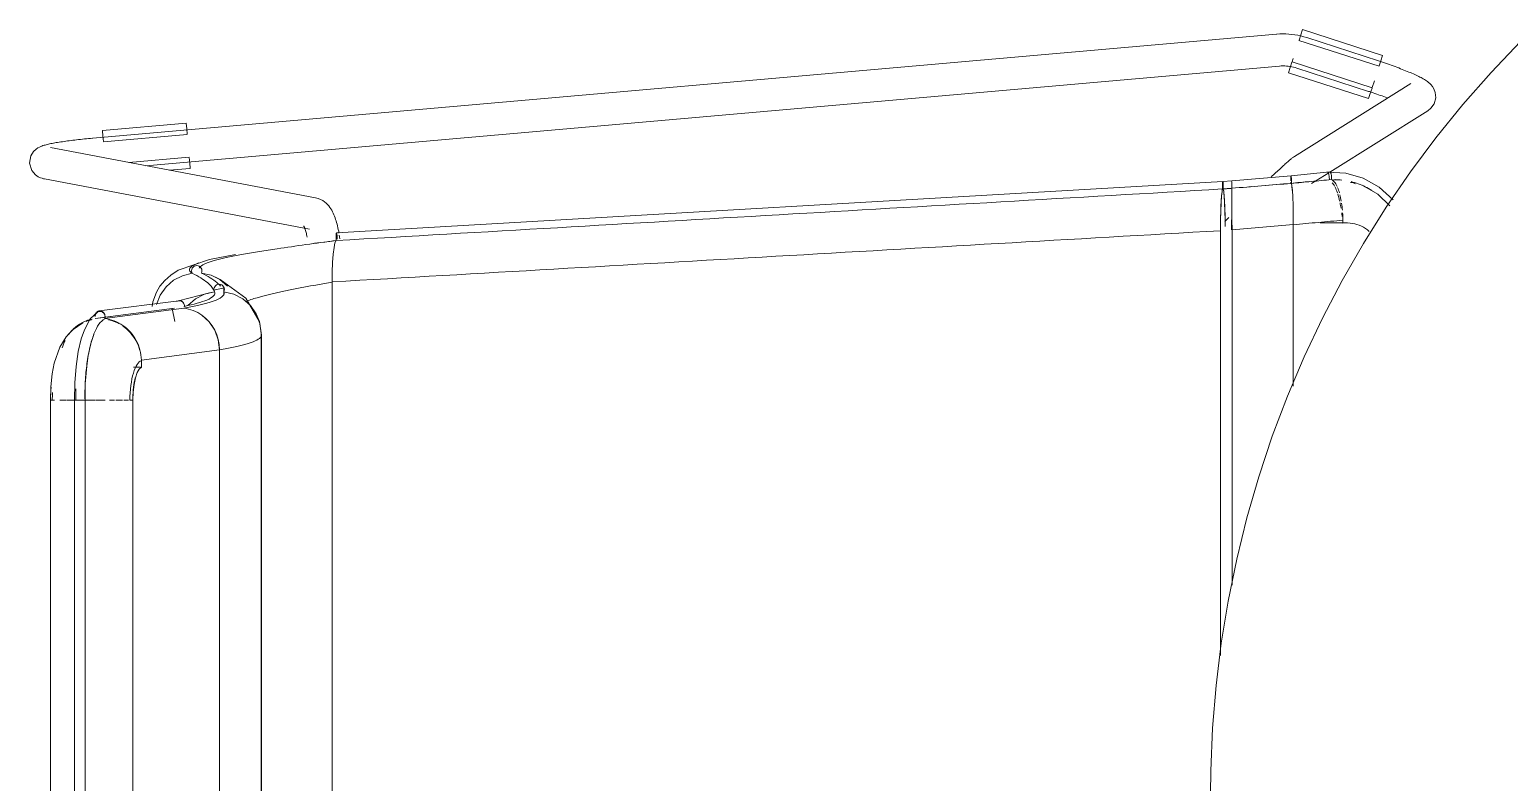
# Model space of a CAD drawing. Header units: millimetres. Extents: x 155927 to 326028, y -36033 to 97293.
# Drawn here: x 166234 to 166788, y 31874 to 32156 of the extents above; entities that cross this region are included whole.
import ezdxf

# ---------------------------------------------------------------- set-up
doc = ezdxf.new("R2010")
doc.units = ezdxf.units.MM
doc.header["$MEASUREMENT"] = 0
doc.layers.add('I-FURN', color=8, linetype='CONTINUOUS', lineweight=9)

msp = doc.modelspace()

# ---------------------------------------------------------------- linework, layer by layer
at = {"layer": 'I-FURN'}
for p, q in [((166701.08, 32154.52), (166257.75, 32115.57)), ((166701.13, 32154.53), (166701.08, 32154.52)), ((166702.27, 32154.6), (166701.13, 32154.53)), ((166703.41, 32154.63), (166702.27, 32154.6)), ((166704.55, 32154.61), (166703.41, 32154.63)), ((166705.69, 32154.55), (166704.55, 32154.61)), ((166706.83, 32154.45), (166705.69, 32154.55)), ((166707.96, 32154.29), (166706.83, 32154.45)), ((166709.08, 32154.1), (166707.96, 32154.29)), ((166710.2, 32153.85), (166709.08, 32154.1)), ((166709.49, 32152.31), (166710.13, 32154.28)), ((166710.13, 32154.28), (166710.76, 32156.23)), ((166711.31, 32153.57), (166710.2, 32153.85)), ((166710.76, 32156.23), (166740.77, 32146.55)), ((166709.45, 32152.19), (166739.46, 32142.5)), ((166712.4, 32153.23), (166711.31, 32153.57)), ((166739.21, 32144.52), (166712.4, 32153.23)), ((166792.45, 32151.73), (166781.41, 32140.16)), ((166706.17, 32142.03), (166706.81, 32144)), ((166736.86, 32134.43), (166706.85, 32144.12)), ((166706.88, 32144.22), (166707.26, 32145.38)), ((166739.67, 32144.37), (166739.21, 32144.52)), ((166740.14, 32144.59), (166739.5, 32142.62)), ((166740.41, 32144.13), (166739.67, 32144.37)), ((166740.77, 32146.55), (166740.14, 32144.59)), ((166741.14, 32143.88), (166740.41, 32144.13)), ((166741.88, 32143.63), (166741.14, 32143.88)), ((166742.6, 32143.38), (166741.88, 32143.63)), ((166743.33, 32143.13), (166742.6, 32143.38)), ((166744.04, 32142.88), (166743.33, 32143.13)), ((166744.75, 32142.62), (166744.04, 32142.88)), ((166277.63, 32105.27), (166702.13, 32142.57)), ((166702.13, 32142.57), (166702.79, 32142.61)), ((166702.79, 32142.61), (166703.45, 32142.63)), ((166703.45, 32142.63), (166704.11, 32142.62)), ((166704.11, 32142.62), (166704.77, 32142.59)), ((166704.77, 32142.59), (166705.43, 32142.53)), ((166705.43, 32142.53), (166706.09, 32142.44)), ((166705.54, 32140.08), (166706.17, 32142.03)), ((166705.54, 32140.08), (166735.55, 32130.39)), ((166706.09, 32142.44), (166706.74, 32142.33)), ((166706.74, 32142.33), (166707.39, 32142.19)), ((166707.39, 32142.19), (166708.03, 32142.02)), ((166708.03, 32142.02), (166708.66, 32141.83)), ((166708.66, 32141.83), (166708.69, 32141.82)), ((166708.69, 32141.82), (166735.5, 32133.11)), ((166745.45, 32142.37), (166744.75, 32142.62)), ((166746.14, 32142.11), (166745.45, 32142.37)), ((166746.81, 32141.86), (166746.14, 32142.11)), ((166747.48, 32141.6), (166746.81, 32141.86)), ((166748.13, 32141.35), (166747.48, 32141.6)), ((166748.77, 32141.1), (166748.13, 32141.35)), ((166749.4, 32140.85), (166748.77, 32141.1)), ((166750.01, 32140.6), (166749.4, 32140.85)), ((166750.6, 32140.35), (166750.01, 32140.6)), ((166751.18, 32140.11), (166750.6, 32140.35)), ((166751.75, 32139.87), (166751.18, 32140.11)), ((166752.29, 32139.62), (166751.75, 32139.87)), ((166752.82, 32139.39), (166752.29, 32139.62)), ((166753.33, 32139.15), (166752.82, 32139.39)), ((166753.82, 32138.92), (166753.33, 32139.15)), ((166754.29, 32138.69), (166753.82, 32138.92)), ((166754.75, 32138.46), (166754.29, 32138.69)), ((166755.19, 32138.23), (166754.75, 32138.46)), ((166755.61, 32138), (166755.19, 32138.23)), ((166756.02, 32137.77), (166755.61, 32138)), ((166756.42, 32137.53), (166756.02, 32137.77)), ((166756.82, 32137.29), (166756.42, 32137.53)), ((166757.2, 32137.04), (166756.82, 32137.29)), ((166781.41, 32140.16), (166770.84, 32128.14)), ((166751.36, 32136.03), (166707.78, 32108.73)), ((166735.83, 32133), (166735.5, 32133.11)), ((166736.18, 32132.34), (166735.55, 32130.39)), ((166736.52, 32132.77), (166735.83, 32133)), ((166736.82, 32134.32), (166736.18, 32132.34)), ((166737.21, 32132.54), (166736.52, 32132.77)), ((166736.89, 32134.53), (166737.69, 32137.01)), ((166737.9, 32132.31), (166737.21, 32132.54)), ((166738.58, 32132.08), (166737.9, 32132.31)), ((166739.25, 32131.84), (166738.58, 32132.08)), ((166739.92, 32131.61), (166739.25, 32131.84)), ((166740.57, 32131.37), (166739.92, 32131.61)), ((166757.59, 32136.76), (166757.2, 32137.04)), ((166758, 32136.45), (166757.59, 32136.76)), ((166758.42, 32136.08), (166758, 32136.45)), ((166758.89, 32135.61), (166758.42, 32136.08)), ((166759.41, 32134.98), (166758.89, 32135.61)), ((166759.97, 32134.07), (166759.41, 32134.98)), ((166760.49, 32132.69), (166759.97, 32134.07)), ((166760.67, 32130.72), (166760.49, 32132.69)), ((166741.22, 32131.14), (166740.57, 32131.37)), ((166741.86, 32130.9), (166741.22, 32131.14)), ((166742.48, 32130.67), (166741.86, 32130.9)), ((166758.86, 32126.76), (166757.73, 32125.86)), ((166758.86, 32126.76), (166760.08, 32128.49)), ((166760.08, 32128.49), (166760.67, 32130.72)), ((166770.84, 32128.14), (166760.76, 32115.72)), ((166261.36, 32118.39), (166292.77, 32121.15)), ((166292.77, 32121.15), (166292.95, 32119.1)), ((166720.97, 32102.83), (166757.73, 32125.86)), ((166251.69, 32114.96), (166252.4, 32115.04)), ((166252.4, 32115.04), (166253.13, 32115.12)), ((166253.13, 32115.12), (166253.86, 32115.2)), ((166253.86, 32115.2), (166254.6, 32115.27)), ((166254.6, 32115.27), (166255.35, 32115.35)), ((166255.35, 32115.35), (166256.09, 32115.42)), ((166256.09, 32115.42), (166256.84, 32115.49)), ((166256.84, 32115.49), (166257.6, 32115.56)), ((166257.6, 32115.56), (166257.75, 32115.57)), ((166261.54, 32116.34), (166261.36, 32118.39)), ((166261.72, 32114.28), (166261.54, 32116.34)), ((166261.73, 32114.16), (166293.14, 32116.91)), ((166292.95, 32119.1), (166293.13, 32117.04)), ((166760.76, 32115.72), (166751.18, 32102.9)), ((166234.56, 32108.95), (166235.6, 32110.6)), ((166235.6, 32110.6), (166236.51, 32111.46)), ((166236.51, 32111.46), (166237.21, 32111.94)), ((166237.21, 32111.94), (166237.77, 32112.24)), ((166237.77, 32112.24), (166238.25, 32112.46)), ((166238.25, 32112.46), (166238.68, 32112.63)), ((166238.68, 32112.63), (166239.08, 32112.77)), ((166239.08, 32112.77), (166239.48, 32112.89)), ((166239.48, 32112.89), (166239.87, 32113.01)), ((166239.87, 32113.01), (166240.28, 32113.12)), ((166240.28, 32113.12), (166240.69, 32113.22)), ((166240.69, 32113.22), (166241.12, 32113.32)), ((166241.12, 32113.32), (166241.56, 32113.42)), ((166241.56, 32113.42), (166242.02, 32113.52)), ((166341.2, 32093.28), (166241.91, 32112.09)), ((166242.02, 32113.52), (166242.5, 32113.61)), ((166242.5, 32113.61), (166242.99, 32113.71)), ((166242.99, 32113.71), (166243.51, 32113.8)), ((166243.51, 32113.8), (166244.04, 32113.89)), ((166244.04, 32113.89), (166244.59, 32113.99)), ((166244.59, 32113.99), (166245.16, 32114.08)), ((166245.16, 32114.08), (166245.75, 32114.17)), ((166245.75, 32114.17), (166246.35, 32114.26)), ((166246.35, 32114.26), (166246.97, 32114.35)), ((166246.97, 32114.35), (166247.6, 32114.44)), ((166247.6, 32114.44), (166248.25, 32114.53)), ((166248.25, 32114.53), (166248.91, 32114.62)), ((166248.91, 32114.62), (166249.59, 32114.71)), ((166249.59, 32114.71), (166250.28, 32114.79)), ((166250.28, 32114.79), (166250.98, 32114.88)), ((166250.98, 32114.88), (166251.69, 32114.96)), ((166234.08, 32106.19), (166234.56, 32108.95)), ((166234.91, 32103.44), (166234.08, 32106.19)), ((166293.89, 32108.47), (166271.28, 32106.48)), ((166286.36, 32103.54), (166294.26, 32104.24)), ((166293.9, 32108.34), (166294.08, 32106.28)), ((166294.08, 32106.28), (166294.26, 32104.24)), ((166702.51, 32104.26), (166702.11, 32103.89)), ((166702.9, 32104.62), (166702.51, 32104.26)), ((166703.28, 32104.96), (166702.9, 32104.62)), ((166703.64, 32105.29), (166703.28, 32104.96)), ((166703.99, 32105.6), (166703.64, 32105.29)), ((166704.33, 32105.91), (166703.99, 32105.6)), ((166704.65, 32106.19), (166704.33, 32105.91)), ((166704.96, 32106.47), (166704.65, 32106.19)), ((166705.25, 32106.72), (166704.96, 32106.47)), ((166705.53, 32106.97), (166705.25, 32106.72)), ((166705.8, 32107.2), (166705.53, 32106.97)), ((166706.05, 32107.41), (166705.8, 32107.2)), ((166706.29, 32107.61), (166706.05, 32107.41)), ((166706.52, 32107.8), (166706.29, 32107.61)), ((166706.75, 32107.98), (166706.52, 32107.8)), ((166706.97, 32108.16), (166706.75, 32107.98)), ((166707.2, 32108.33), (166706.97, 32108.16)), ((166707.45, 32108.51), (166707.2, 32108.33)), ((166707.78, 32108.73), (166707.45, 32108.51)), ((166234.91, 32103.44), (166236.24, 32101.86)), ((166236.24, 32101.86), (166237.32, 32101.12)), ((166237.32, 32101.12), (166238.12, 32100.74)), ((166238.12, 32100.74), (166238.74, 32100.53)), ((166238.74, 32100.53), (166239.25, 32100.39)), ((166239.25, 32100.39), (166239.67, 32100.3)), ((166239.67, 32100.3), (166338.96, 32081.49)), ((166680.95, 32099.38), (166349.04, 32080.09)), ((166680.86, 32098.45), (166680.85, 32098)), ((166680.88, 32098.83), (166680.86, 32098.45)), ((166680.9, 32099.12), (166680.88, 32098.83)), ((166680.92, 32099.31), (166680.9, 32099.12)), ((166680.95, 32099.38), (166680.92, 32099.31)), ((166680.95, 32099.38), (166684.31, 32099.65)), ((166680.98, 32099.31), (166680.95, 32099.38)), ((166681.01, 32099.12), (166680.98, 32099.31)), ((166681.03, 32098.82), (166681.01, 32099.12)), ((166681.05, 32098.44), (166681.03, 32098.82)), ((166681.06, 32097.99), (166681.05, 32098.44)), ((166684.3, 32098.71), (166684.31, 32099.1)), ((166684.31, 32099.1), (166684.3, 32098.72)), ((166684.3, 32098.72), (166684.3, 32098.26)), ((166684.3, 32098.26), (166684.3, 32098.71)), ((166706.51, 32101.47), (166684.31, 32099.65)), ((166684.31, 32099.58), (166684.31, 32099.65)), ((166684.31, 32099.65), (166684.31, 32099.58)), ((166684.31, 32099.59), (166684.31, 32099.65)), ((166684.31, 32099.65), (166684.31, 32099.58)), ((166684.32, 32099.1), (166684.32, 32099.4)), ((166684.32, 32099.39), (166684.32, 32099.1)), ((166684.32, 32099.1), (166684.32, 32098.72)), ((166684.32, 32098.72), (166684.32, 32099.1)), ((166684.32, 32098.72), (166684.32, 32098.27)), ((166684.32, 32098.27), (166684.32, 32098.72)), ((166699.47, 32101.45), (166699, 32101.01)), ((166699.93, 32101.88), (166699.47, 32101.45)), ((166700.39, 32102.3), (166699.93, 32101.88)), ((166700.83, 32102.72), (166700.39, 32102.3)), ((166701.27, 32103.12), (166700.83, 32102.72)), ((166701.69, 32103.51), (166701.27, 32103.12)), ((166702.11, 32103.89), (166701.69, 32103.51)), ((166706.42, 32100.55), (166706.41, 32100.1)), ((166706.41, 32100.1), (166706.42, 32100.55)), ((166706.41, 32100.1), (166706.41, 32099.61)), ((166706.41, 32099.61), (166706.41, 32100.1)), ((166706.41, 32099.11), (166706.42, 32098.64)), ((166706.42, 32098.64), (166706.41, 32099.11)), ((166706.44, 32100.93), (166706.42, 32100.55)), ((166706.42, 32100.55), (166706.44, 32100.93)), ((166706.46, 32101.23), (166706.44, 32100.93)), ((166706.44, 32100.93), (166706.46, 32101.22)), ((166706.49, 32101.41), (166706.46, 32101.23)), ((166706.46, 32101.22), (166706.49, 32101.41)), ((166706.51, 32101.48), (166706.49, 32101.41)), ((166706.49, 32101.41), (166706.51, 32101.47)), ((166721, 32102.9), (166706.51, 32101.48)), ((166706.54, 32101.41), (166706.51, 32101.48)), ((166706.51, 32101.47), (166706.54, 32101.41)), ((166706.56, 32101.22), (166706.54, 32101.41)), ((166706.58, 32100.93), (166706.56, 32101.22)), ((166706.56, 32101.22), (166706.58, 32100.92)), ((166706.6, 32100.54), (166706.58, 32100.93)), ((166706.58, 32100.92), (166706.6, 32100.54)), ((166706.61, 32100.09), (166706.6, 32100.54)), ((166706.6, 32100.54), (166706.61, 32100.08)), ((166706.6, 32098.63), (166706.61, 32099.1)), ((166706.61, 32099.09), (166706.6, 32098.62)), ((166706.8, 32097.74), (166706.6, 32098.63)), ((166706.6, 32098.62), (166706.8, 32097.74)), ((166706.62, 32099.6), (166706.61, 32100.09)), ((166706.61, 32100.08), (166706.62, 32099.59)), ((166706.61, 32099.1), (166706.62, 32099.6)), ((166706.62, 32099.59), (166706.61, 32099.09)), ((166714.15, 32098.56), (166720.6, 32102.6)), ((166720.11, 32102.78), (166727.02, 32102.49)), ((166727.02, 32102.49), (166733.54, 32100.62)), ((166733.54, 32100.62), (166739.55, 32097.23)), ((166751.18, 32102.9), (166742.13, 32089.71)), ((166341.2, 32093.28), (166342.18, 32093.02)), ((166342.18, 32093.02), (166343.08, 32092.66)), ((166680.45, 32093.9), (166680.29, 32091.4)), ((166680.64, 32095.65), (166680.45, 32093.9)), ((166680.85, 32096.54), (166680.64, 32095.65)), ((166680.85, 32098), (166680.84, 32097.51)), ((166680.84, 32097.51), (166680.84, 32097.01)), ((166680.84, 32097.01), (166680.85, 32096.54)), ((166681.05, 32096.53), (166681.06, 32097)), ((166681.26, 32095.63), (166681.05, 32096.53)), ((166681.06, 32097.5), (166681.06, 32097.99)), ((166681.06, 32097), (166681.06, 32097.5)), ((166681.45, 32093.88), (166681.26, 32095.63)), ((166681.62, 32091.38), (166681.45, 32093.88)), ((166684.28, 32094.16), (166684.26, 32091.66)), ((166684.26, 32091.66), (166684.28, 32094.15)), ((166684.28, 32094.15), (166684.29, 32095.91)), ((166684.29, 32095.91), (166684.28, 32094.16)), ((166684.3, 32097.77), (166684.3, 32098.26)), ((166684.3, 32098.26), (166684.3, 32097.77)), ((166684.3, 32097.27), (166684.3, 32097.77)), ((166684.3, 32097.77), (166684.3, 32097.28)), ((166684.3, 32097.28), (166684.3, 32096.81)), ((166684.3, 32096.8), (166684.3, 32097.27)), ((166684.32, 32098.27), (166684.32, 32097.78)), ((166684.32, 32097.78), (166684.32, 32098.27)), ((166684.32, 32097.78), (166684.32, 32097.28)), ((166684.32, 32097.28), (166684.32, 32097.78)), ((166684.32, 32097.28), (166684.32, 32096.81)), ((166684.32, 32096.81), (166684.32, 32097.28)), ((166684.32, 32096.81), (166684.33, 32095.92)), ((166684.33, 32095.93), (166684.32, 32096.81)), ((166684.35, 32094.18), (166684.33, 32095.93)), ((166684.33, 32095.92), (166684.35, 32094.18)), ((166684.36, 32091.68), (166684.35, 32094.18)), ((166684.35, 32094.17), (166684.36, 32091.68)), ((166706.8, 32097.74), (166706.97, 32096.02)), ((166706.98, 32096), (166706.8, 32097.74)), ((166706.98, 32096), (166707.13, 32093.56)), ((166707.13, 32093.52), (166706.98, 32096)), ((166707.13, 32093.53), (166707.24, 32090.49)), ((166707.24, 32090.42), (166707.13, 32093.52)), ((166733.14, 32097.91), (166738.97, 32094.54)), ((166738.97, 32094.54), (166743.48, 32090.24)), ((166739.55, 32097.23), (166744.7, 32092.48)), ((166343.08, 32092.66), (166343.87, 32092.22)), ((166343.87, 32092.22), (166344.56, 32091.74)), ((166344.56, 32091.74), (166345.15, 32091.23)), ((166345.15, 32091.23), (166345.67, 32090.7)), ((166345.67, 32090.7), (166346.13, 32090.18)), ((166346.13, 32090.18), (166346.53, 32089.64)), ((166346.53, 32089.64), (166346.89, 32089.11)), ((166346.89, 32089.11), (166347.21, 32088.57)), ((166347.21, 32088.57), (166347.5, 32088.03)), ((166347.5, 32088.03), (166347.77, 32087.48)), ((166347.77, 32087.48), (166348.02, 32086.92)), ((166680.16, 32088.27), (166680.09, 32084.71)), ((166680.29, 32091.4), (166680.16, 32088.27)), ((166681.74, 32088.26), (166681.62, 32091.38)), ((166681.82, 32084.71), (166681.74, 32088.26)), ((166684.26, 32088.53), (166684.26, 32091.66)), ((166684.26, 32091.66), (166684.26, 32088.54)), ((166684.37, 32088.54), (166684.36, 32091.68)), ((166684.36, 32091.67), (166684.37, 32088.54)), ((166684.37, 32088.54), (166684.37, 32084.97)), ((166684.37, 32084.97), (166684.37, 32088.54)), ((166707.24, 32090.43), (166707.31, 32086.98)), ((166707.31, 32086.99), (166707.24, 32090.42)), ((166742.13, 32089.71), (166733.61, 32076.17)), ((166336.73, 32082.71), (166336.75, 32082.68)), ((166336.75, 32082.68), (166336.79, 32082.61)), ((166336.79, 32082.61), (166336.84, 32082.52)), ((166336.84, 32082.52), (166336.91, 32082.37)), ((166336.91, 32082.37), (166337, 32082.18)), ((166337, 32082.18), (166337.1, 32081.94)), ((166337.1, 32081.94), (166337.2, 32081.68)), ((166348.02, 32086.92), (166348.26, 32086.35)), ((166348.26, 32086.35), (166348.48, 32085.77)), ((166348.48, 32085.77), (166348.68, 32085.17)), ((166348.68, 32085.17), (166348.88, 32084.57)), ((166348.88, 32084.57), (166349.06, 32083.95)), ((166349.06, 32083.95), (166349.23, 32083.32)), ((166349.23, 32083.32), (166349.4, 32082.68)), ((166349.4, 32082.68), (166349.55, 32082.02)), ((166349.55, 32082.02), (166349.69, 32081.36)), ((166680.09, 32084.71), (166680.06, 32080.92)), ((166683.23, 32085.88), (166681.7, 32084.41)), ((166681.84, 32082.46), (166681.82, 32084.71)), ((166684.25, 32081.2), (166684.25, 32084.98)), ((166684.25, 32084.98), (166684.25, 32081.2)), ((166684.37, 32084.97), (166684.38, 32081.19)), ((166684.38, 32081.19), (166684.37, 32084.97)), ((166707.34, 32083.13), (166707.32, 32086.89)), ((166707.32, 32086.89), (166707.34, 32083.25)), ((166707.34, 32022.64), (166707.34, 32083.13)), ((166707.34, 32083.13), (166707.34, 32022.64)), ((166727.14, 32083.84), (166717.38, 32083.84)), ((166725.89, 32084.83), (166725.89, 32083.78)), ((166337.2, 32081.68), (166337.3, 32081.37)), ((166337.3, 32081.37), (166337.41, 32081.04)), ((166337.41, 32081.04), (166337.52, 32080.67)), ((166337.52, 32080.67), (166337.63, 32080.28)), ((166337.63, 32080.28), (166337.73, 32079.86)), ((166337.73, 32079.86), (166337.84, 32079.41)), ((166337.84, 32079.41), (166337.94, 32078.94)), ((166337.94, 32078.94), (166338.03, 32078.45)), ((166348.09, 32074.58), (166348.45, 32076.32)), ((166348.45, 32076.32), (166348.09, 32074.57)), ((166348.45, 32076.32), (166348.85, 32077.22)), ((166348.85, 32077.22), (166348.45, 32076.32)), ((166348.84, 32078.68), (166348.83, 32078.19)), ((166348.83, 32078.19), (166348.84, 32078.68)), ((166348.83, 32078.19), (166348.84, 32077.69)), ((166348.84, 32077.69), (166348.83, 32078.19)), ((166348.86, 32079.14), (166348.84, 32078.68)), ((166348.84, 32078.68), (166348.86, 32079.14)), ((166348.84, 32077.69), (166348.85, 32077.22)), ((166348.85, 32077.22), (166348.84, 32077.69)), ((166348.86, 32079.14), (166348.9, 32079.53)), ((166348.9, 32079.52), (166348.86, 32079.14)), ((166348.94, 32079.82), (166348.9, 32079.52)), ((166348.9, 32079.53), (166348.94, 32079.82)), ((166348.94, 32079.82), (166348.99, 32080.02)), ((166348.99, 32080.01), (166348.94, 32079.82)), ((166348.99, 32080.02), (166349.04, 32080.09)), ((166349.04, 32080.08), (166348.99, 32080.01)), ((166349.04, 32080.09), (166349.1, 32080.03)), ((166349.1, 32080.02), (166349.04, 32080.08)), ((166349.1, 32080.03), (166349.15, 32079.84)), ((166349.15, 32079.84), (166349.1, 32080.02)), ((166349.19, 32079.55), (166349.15, 32079.84)), ((166349.15, 32079.84), (166349.19, 32079.55)), ((166349.23, 32079.17), (166349.19, 32079.55)), ((166349.19, 32079.55), (166349.23, 32079.17)), ((166349.25, 32078.72), (166349.23, 32079.17)), ((166349.23, 32079.17), (166349.25, 32078.72)), ((166349.26, 32078.23), (166349.25, 32078.72)), ((166349.25, 32078.72), (166349.26, 32078.23)), ((166349.25, 32077.73), (166349.26, 32078.23)), ((166349.26, 32078.23), (166349.25, 32077.73)), ((166349.69, 32081.36), (166349.83, 32080.68)), ((166349.83, 32080.68), (166349.95, 32079.98)), ((166350.07, 32079.28), (166350.18, 32078.56)), ((166350.18, 32078.56), (166350.27, 32077.84)), ((166680.06, 32080.92), (166680.06, 31921.82)), ((166680.06, 31921.82), (166680.06, 32080.92)), ((166684.38, 32081.19), (166684.38, 31948.19)), ((166684.38, 31948.19), (166684.38, 32081.19)), ((166311.13, 32071.98), (166301.47, 32070.08)), ((166347.54, 32069.02), (166347.78, 32072.08)), ((166347.78, 32072.08), (166347.54, 32068.97)), ((166347.78, 32072.11), (166348.09, 32074.57)), ((166348.09, 32074.57), (166347.78, 32072.08)), ((166733.61, 32076.17), (166725.64, 32062.3)), ((166289.75, 32066.09), (166286.93, 32064.27)), ((166301.47, 32070.08), (166289.75, 32066.09)), ((166294.82, 32066.44), (166294.75, 32065.94)), ((166294.75, 32065.94), (166294.83, 32066.43)), ((166294.79, 32065.44), (166294.75, 32065.94)), ((166294.75, 32065.94), (166294.79, 32065.44)), ((166294.96, 32064.97), (166294.79, 32065.44)), ((166294.79, 32065.44), (166294.96, 32064.97)), ((166295.02, 32066.89), (166294.82, 32066.44)), ((166294.83, 32066.43), (166295.02, 32066.89)), ((166295.02, 32066.89), (166295.33, 32067.28)), ((166295.33, 32067.28), (166295.02, 32066.89)), ((166295.33, 32067.28), (166295.72, 32067.58)), ((166295.72, 32067.58), (166295.33, 32067.28)), ((166296.17, 32067.78), (166295.72, 32067.58)), ((166295.72, 32067.58), (166296.18, 32067.77)), ((166296.66, 32067.85), (166296.17, 32067.78)), ((166296.18, 32067.77), (166296.66, 32067.85)), ((166296.66, 32067.85), (166297.15, 32067.79)), ((166297.15, 32067.79), (166296.66, 32067.85)), ((166297.15, 32067.79), (166297.6, 32067.6)), ((166297.61, 32067.61), (166297.15, 32067.79)), ((166297.6, 32067.6), (166298.01, 32067.32)), ((166298.01, 32067.32), (166297.61, 32067.61)), ((166298.01, 32067.32), (166298.32, 32066.94)), ((166298.33, 32066.94), (166298.01, 32067.32)), ((166298.32, 32066.94), (166298.53, 32066.49)), ((166298.53, 32066.49), (166298.33, 32066.94)), ((166298.59, 32065.5), (166298.44, 32065.02)), ((166298.44, 32065.02), (166298.6, 32065.5)), ((166298.53, 32066.49), (166298.62, 32066)), ((166298.62, 32066), (166298.53, 32066.49)), ((166298.62, 32066), (166298.59, 32065.5)), ((166298.6, 32065.5), (166298.62, 32066)), ((166347.33, 32061.75), (166347.38, 32065.44)), ((166347.38, 32065.44), (166347.33, 32061.67)), ((166347.54, 32068.97), (166347.38, 32065.44)), ((166347.39, 32065.5), (166347.54, 32068.98)), ((166282.9, 32060.11), (166281.56, 32057.84)), ((166284.68, 32062.28), (166282.9, 32060.11)), ((166285.18, 32059.85), (166283.01, 32056.76)), ((166286.93, 32064.27), (166284.68, 32062.28)), ((166288.01, 32062.33), (166285.18, 32059.85)), ((166291.33, 32064.07), (166288.01, 32062.33)), ((166294.96, 32064.97), (166291.33, 32064.07)), ((166298.44, 32065.02), (166302.05, 32064.23)), ((166302.06, 32064.24), (166298.44, 32065.02)), ((166302.05, 32064.23), (166305.38, 32062.59)), ((166305.38, 32062.6), (166302.06, 32064.24)), ((166303.21, 32059.47), (166303.41, 32059.92)), ((166303.41, 32059.92), (166303.21, 32059.47)), ((166303.72, 32060.31), (166303.41, 32059.92)), ((166303.41, 32059.92), (166303.73, 32060.3)), ((166305.46, 32062.65), (166303.71, 32063.54)), ((166304.13, 32060.6), (166303.72, 32060.31)), ((166303.73, 32060.3), (166304.13, 32060.6)), ((166304.13, 32060.6), (166304.59, 32060.79)), ((166304.59, 32060.79), (166304.13, 32060.6)), ((166305.08, 32060.86), (166304.59, 32060.79)), ((166304.59, 32060.79), (166305.08, 32060.85)), ((166305.57, 32060.79), (166305.08, 32060.86)), ((166305.08, 32060.85), (166305.57, 32060.79)), ((166308.22, 32060.2), (166305.38, 32062.6)), ((166305.38, 32062.59), (166308.22, 32060.2)), ((166315, 32055.67), (166305.46, 32062.65)), ((166305.57, 32060.79), (166306.03, 32060.6)), ((166306.03, 32060.6), (166305.57, 32060.79)), ((166306.03, 32060.6), (166306.43, 32060.3)), ((166306.43, 32060.31), (166306.03, 32060.6)), ((166306.75, 32059.92), (166306.43, 32060.31)), ((166306.43, 32060.3), (166306.75, 32059.92)), ((166306.75, 32059.92), (166306.95, 32059.47)), ((166306.95, 32059.47), (166306.75, 32059.92)), ((166306.85, 32056.95), (166306.8, 32059.83)), ((166347.33, 31678.27), (166347.33, 32061.75)), ((166347.33, 32061.67), (166347.33, 31678.27)), ((166725.64, 32062.3), (166718.22, 32048.12)), ((166289.94, 32054.7), (166260.17, 32050.85)), ((166280.27, 32054.24), (166280.04, 32052.47)), ((166281.56, 32057.84), (166280.27, 32054.24)), ((166283.01, 32056.76), (166281.6, 32053.25)), ((166289.71, 32054.65), (166289.27, 32054.46)), ((166290.18, 32054.72), (166289.71, 32054.65)), ((166289.86, 32054.69), (166301.48, 32057.66)), ((166290.64, 32054.65), (166290.18, 32054.72)), ((166291.09, 32054.46), (166290.64, 32054.65)), ((166291.47, 32054.17), (166291.09, 32054.46)), ((166291.77, 32053.78), (166291.47, 32054.17)), ((166296.22, 32055.37), (166293.34, 32052.86)), ((166299.61, 32057.12), (166296.22, 32055.37)), ((166303.33, 32058.01), (166299.61, 32057.12)), ((166301.48, 32057.66), (166303.34, 32057.98)), ((166306.93, 32059.53), (166303.04, 32058.69)), ((166303.13, 32058.98), (166303.21, 32059.47)), ((166303.21, 32059.47), (166303.13, 32058.98)), ((166303.17, 32058.48), (166303.13, 32058.98)), ((166303.13, 32058.98), (166303.16, 32058.49)), ((166303.16, 32058.49), (166303.33, 32058.01)), ((166303.33, 32058.01), (166303.17, 32058.48)), ((166306.83, 32058.01), (166307, 32058.49)), ((166306.99, 32058.48), (166306.83, 32058.01)), ((166310.55, 32057.12), (166306.83, 32058.01)), ((166306.95, 32059.47), (166307.03, 32058.98)), ((166307.03, 32058.98), (166306.95, 32059.47)), ((166307.03, 32058.98), (166306.99, 32058.48)), ((166307, 32058.49), (166307.03, 32058.98)), ((166310.55, 32057.12), (166313.94, 32055.36)), ((166313.94, 32055.37), (166310.55, 32057.12)), ((166316.82, 32052.86), (166313.94, 32055.37)), ((166313.94, 32055.36), (166316.81, 32052.86)), ((166320.11, 32047.01), (166315, 32055.67)), ((166256.77, 32047.94), (166259.67, 32050.49)), ((166288.3, 32051.85), (166258.61, 32048.01)), ((166259.8, 32048.16), (166264.57, 32048.78)), ((166262.15, 32048.03), (166291.85, 32051.87)), ((166287.52, 32051.73), (166288.47, 32046.91)), ((166291.96, 32053.33), (166291.77, 32053.78)), ((166292.04, 32052.84), (166291.96, 32053.33)), ((166292, 32052.34), (166292.04, 32052.84)), ((166301.35, 32046.76), (166298.61, 32049.24)), ((166316.81, 32052.86), (166318.98, 32049.72)), ((166318.99, 32049.72), (166316.82, 32052.86)), ((166320.18, 32046.86), (166318.81, 32050.04)), ((166318.98, 32049.72), (166320.35, 32046.15)), ((166320.35, 32046.15), (166318.99, 32049.72)), ((166247.78, 32041.21), (166250.08, 32043.69)), ((166250.08, 32043.69), (166253.98, 32046.37)), ((166253.42, 32040.37), (166254.58, 32043.83)), ((166253.98, 32046.37), (166254.17, 32046.47)), ((166254.58, 32043.83), (166256.77, 32047.94)), ((166303.43, 32043.64), (166301.35, 32046.76)), ((166304.75, 32040.1), (166303.43, 32043.64)), ((166320.98, 32041.82), (166320.18, 32046.86)), ((166320.35, 32046.15), (166320.82, 32042.36)), ((166320.82, 32042.36), (166320.35, 32046.15)), ((166718.22, 32048.12), (166711.39, 32033.66)), ((166245.39, 32037.33), (166247.78, 32041.21)), ((166252.32, 32035.68), (166253.42, 32040.37)), ((166257.03, 32038.63), (166256.06, 32034.2)), ((166258.12, 32042.07), (166257.03, 32038.63)), ((166305.23, 32036.33), (166304.75, 32040.1)), ((166320.82, 32042.36), (166320.82, 31697.58)), ((166320.82, 31697.58), (166320.82, 32042.36)), ((166320.98, 32002.92), (166320.98, 32041.83)), ((166243.27, 32031.28), (166245.39, 32037.33)), ((166251.48, 32030.06), (166252.32, 32035.68)), ((166256.06, 32034.2), (166255.47, 32030.18)), ((166275.95, 32032.47), (166305.23, 32036.33)), ((166276.02, 32029.75), (166275.95, 32032.47)), ((166305.23, 32036.33), (166305.23, 31703.61)), ((166305.23, 31703.61), (166305.23, 32036.33)), ((166711.39, 32033.66), (166705.13, 32018.93)), ((166241.97, 32022.43), (166242.48, 32027.25)), ((166242.48, 32027.25), (166243.27, 32031.28)), ((166250.99, 32023.94), (166251.48, 32030.06)), ((166255.47, 32030.18), (166254.94, 32023.62)), ((166275.55, 32029.75), (166273.01, 32029.75)), ((166273.7, 32025.78), (166274.37, 32027.76)), ((166274.37, 32027.76), (166275.16, 32029.11)), ((166275.16, 32029.11), (166276.02, 32029.75)), ((166241.86, 32017.4), (166241.97, 32022.43)), ((166250.9, 32017.4), (166250.99, 32023.94)), ((166254.94, 32023.62), (166254.86, 32017.4)), ((166272.87, 32020.43), (166273.19, 32023.28)), ((166273.19, 32023.28), (166273.7, 32025.78)), ((166242.03, 32017.4), (166241.86, 32017.4)), ((166241.86, 32017.4), (166241.86, 31722.54)), ((166241.88, 32017.4), (166243.35, 32017.4)), ((166245.38, 32017.4), (166247.96, 32017.4)), ((166251.14, 32017.4), (166248.11, 32017.4)), ((166248.13, 32017.4), (166251.14, 32017.4)), ((166250.9, 32017.4), (166250.9, 31722.54)), ((166250.9, 32017.4), (166254.85, 32017.4)), ((166250.96, 32017.4), (166250.9, 32017.4)), ((166251.16, 32017.4), (166250.96, 32017.4)), ((166251.47, 32017.4), (166251.16, 32017.4)), ((166251.86, 32017.4), (166251.47, 32017.4)), ((166252.31, 32017.4), (166251.86, 32017.4)), ((166252.8, 32017.4), (166252.31, 32017.4)), ((166253.3, 32017.4), (166252.8, 32017.4)), ((166253.77, 32017.4), (166253.3, 32017.4)), ((166254.19, 32017.4), (166253.77, 32017.4)), ((166254.52, 32017.4), (166254.19, 32017.4)), ((166254.75, 32017.4), (166254.52, 32017.4)), ((166254.85, 32017.4), (166254.75, 32017.4)), ((166258.64, 32017.4), (166254.83, 32017.4)), ((166254.83, 32017.4), (166258.64, 32017.4)), ((166254.86, 31722.54), (166254.86, 32017.4)), ((166258.83, 32017.4), (166262.39, 32017.4)), ((166264.02, 32017.4), (166265.86, 32017.4)), ((166266.38, 32017.4), (166268.85, 32017.4)), ((166269.43, 32017.4), (166271.17, 32017.4)), ((166272.7, 32017.4), (166272.7, 31722.54)), ((166272.76, 32017.4), (166272.87, 32020.43)), ((166272.76, 31722.54), (166272.76, 32017.4)), ((166705.13, 32018.93), (166699.47, 32003.97)), ((166320.98, 31698.12), (166320.98, 32002.92)), ((166699.47, 32003.97), (166694.42, 31988.79)), ((166694.42, 31988.79), (166689.97, 31973.42)), ((166689.97, 31973.42), (166686.14, 31957.88)), ((166686.14, 31957.88), (166682.94, 31942.21)), ((166682.94, 31942.21), (166680.37, 31926.42)), ((166680.37, 31926.42), (166678.42, 31910.54)), ((166678.42, 31910.54), (166677.12, 31894.59)), ((166677.12, 31894.59), (166676.46, 31878.61)), ((166676.46, 31878.61), (166676.36, 31869.97))]:
    msp.add_line(p, q, dxfattribs=at)
for centre, major_axis, ratio, start_param, end_param in [((166290.17, 32052.75), (0, 1.96), 0.955139, 4.501447, 6.790779), ((166290.16, 32036.2), (0, 15.78), 0.955139, 5.929149, 6.170649), ((166290.16, 32036.2), (0, 15.78), 0.955139, 5.687432, 5.928979), ((166290.16, 32036.2), (0, 15.78), 0.955139, 4.720632, 5.68731), ((166246.14, 32017.4), (0, 12.4), 0.287441, 1.332781, 1.570796), ((166257.61, 32017.4), (-15.75, 0), 0.000004, 3.431839, 3.614078)]:
    msp.add_ellipse(centre, major_axis=major_axis, ratio=ratio, start_param=start_param, end_param=end_param, dxfattribs=at)
for points, knots in [([(166680.85, 32096.54), (166680.85, 32096.77), (166680.84, 32097.26), (166680.84, 32097.89), (166680.85, 32098.35), (166680.87, 32098.76), (166680.9, 32099.22), (166680.93, 32099.38), (166680.95, 32099.38)], [-1, -1, -1, -1, -0.90625, -0.8125, -0.765625, -0.71875, -0.625, -0.501507, -0.501507, -0.501507, -0.501507]), ([(166680.95, 32099.38), (166680.97, 32099.38), (166681, 32099.24), (166681.03, 32098.84), (166681.05, 32098.46), (166681.06, 32098), (166681.06, 32097.5), (166681.06, 32097), (166681.06, 32096.68), (166681.05, 32096.53)], [-0.5, -0.5, -0.5, -0.5, -0.375, -0.3125, -0.25, -0.1875, -0.125, -0.0625, 0, 0, 0, 0]), ([(166720.83, 32099.96), (166720.84, 32100.18), (166720.83, 32100.67), (166720.74, 32101.42), (166720.59, 32102.09), (166720.42, 32102.52), (166720.3, 32102.68), (166720.26, 32102.72)], [-1, -1, -1, -1, -0.90625, -0.8125, -0.71875, -0.625, -0.5625, -0.5625, -0.5625, -0.5625]), ([(166721.15, 32102.85), (166721.17, 32102.83), (166721.22, 32102.79), (166721.3, 32102.68), (166721.4, 32102.49), (166721.5, 32102.17), (166721.57, 32101.77), (166721.61, 32101.42), (166721.63, 32101.04), (166721.62, 32100.6), (166721.59, 32100.24), (166721.56, 32100.06)], [0.5555556, 0.5555556, 0.5555556, 0.5555556, 0.5833333, 0.6180556, 0.6527778, 0.7222222, 0.7916667, 0.8263889, 0.8611111, 0.9305556, 1, 1, 1, 1]), ([(166728.98, 32099.29), (166730.8, 32098.85), (166733.5, 32097.92), (166735.95, 32096.49), (166736.75, 32095.96)], [-0.8027364, -0.8027364, -0.8027364, -0.8027364, -0.6666667, -0.5975811, -0.5975811, -0.5975811, -0.5975811]), ([(166680.06, 32080.92), (166680.06, 32082.2), (166680.08, 32084.75), (166680.15, 32088.35), (166680.28, 32091.52), (166680.5, 32094.88), (166680.71, 32096.26), (166680.85, 32096.54)], [-1, -1, -1, -1, -0.833333, -0.666667, -0.5, -0.333333, 0, 0, 0, 0]), ([(166681.05, 32096.53), (166681.2, 32096.24), (166681.4, 32094.85), (166681.62, 32091.5), (166681.75, 32088.34), (166681.82, 32085.23), (166681.84, 32083.22), (166681.84, 32082.46)], [-1, -1, -1, -1, -0.6666667, -0.5, -0.3333333, -0.1666667, -0.0664381, -0.0664381, -0.0664381, -0.0664381]), ([(166725.89, 32083.78), (166728.28, 32084), (166731.88, 32083.37), (166734.88, 32081.44), (166735.79, 32080.67)], [0, 0, 0, 0, 0.3333333, 0.5, 0.5, 0.5, 0.5]), ([(166348.85, 32077.22), (166341.3, 32076.2), (166326.09, 32074.17), (166307.65, 32071.12), (166299.35, 32068.68), (166297.76, 32067.26), (166297.56, 32066.85)], [0, 0, 0, 0, 0.25, 0.5, 0.75, 0.8499412, 0.8499412, 0.8499412, 0.8499412]), ([(166297.38, 32068.82), (166296.66, 32068.56), (166293.63, 32067.28), (166293.4, 32066), (166294.96, 32064.97)], [0.6866019, 0.6866019, 0.6866019, 0.6866019, 0.75, 1, 1, 1, 1]), ([(166294.96, 32064.97), (166297.36, 32063.81), (166300.79, 32061.72), (166302.57, 32059.63), (166303.04, 32058.69)], [0, 0, 0, 0, 0.5, 0.9025379, 0.9025379, 0.9025379, 0.9025379]), ([(166298.44, 32065.02), (166300.85, 32063.86), (166303.51, 32062.23), (166305.18, 32060.6), (166305.57, 32060.14)], [0, 0, 0, 0, 0.5, 0.696307, 0.696307, 0.696307, 0.696307]), ([(166315.05, 32054.37), (166316.2, 32054.86), (166320.44, 32056.32), (166331.16, 32058.75), (166341.94, 32060.7), (166347.33, 32061.67)], [0.375, 0.375, 0.375, 0.375, 0.5, 0.75, 1, 1, 1, 1]), ([(166303.33, 32058.01), (166303.87, 32056.99), (166302.14, 32055.17), (166295.66, 32053.36), (166291.94, 32052.57)], [0, 0, 0, 0, 0.5, 0.8877852, 0.8877852, 0.8877852, 0.8877852]), ([(166262.15, 32048.03), (166262.21, 32048.17), (166262.28, 32048.38), (166262.32, 32048.67), (166262.33, 32048.95), (166262.3, 32049.25), (166262.21, 32049.54), (166262.1, 32049.81), (166261.9, 32050.12), (166261.6, 32050.44), (166261.23, 32050.68), (166260.87, 32050.81), (166260.56, 32050.86), (166260.29, 32050.87), (166260.02, 32050.83), (166259.78, 32050.76), (166259.53, 32050.64), (166259.23, 32050.45), (166258.92, 32050.13), (166258.7, 32049.73), (166258.6, 32049.38), (166258.57, 32049.12), (166258.56, 32048.96), (166258.56, 32048.88)], [0, 0, 0, 0, 0.0555556, 0.0833333, 0.1111111, 0.1666667, 0.1944444, 0.2222222, 0.2777778, 0.3333333, 0.3888889, 0.4444444, 0.4791667, 0.5138889, 0.5486111, 0.5833333, 0.6180556, 0.6527778, 0.7222222, 0.7916667, 0.8263889, 0.8611111, 0.8888889, 0.8888889, 0.8888889, 0.8888889]), ([(166258.58, 32048.79), (166258.58, 32048.96), (166258.62, 32049.25), (166258.77, 32049.63), (166259.02, 32050.04), (166259.55, 32050.5), (166260.41, 32050.75), (166261.2, 32050.52), (166261.73, 32050.13), (166262.05, 32049.74), (166262.19, 32049.44), (166262.24, 32049.28)], [-0.875, -0.875, -0.875, -0.875, -0.8125, -0.765625, -0.71875, -0.625, -0.5, -0.375, -0.3125, -0.25, -0.1875, -0.1875, -0.1875, -0.1875]), ([(166257.49, 32047.82), (166256.72, 32047.66), (166254.82, 32047.09), (166251.96, 32045.53), (166249.77, 32043.53), (166248.77, 32042.14), (166248.5, 32041.74)], [0.0592823, 0.0592823, 0.0592823, 0.0592823, 0.1666667, 0.3333333, 0.5, 0.565028, 0.565028, 0.565028, 0.565028]), ([(166269.03, 32045.2), (166271.08, 32043.76), (166273.59, 32040.82), (166275.15, 32037.24), (166275.4, 32036)], [-0.6666667, -0.6666667, -0.6666667, -0.6666667, -0.3333333, -0.1666667, -0.1666667, -0.1666667, -0.1666667]), ([(166305.23, 32036.33), (166310.95, 32037.33), (166318.59, 32039.16), (166320.98, 32041), (166320.98, 32041.82)], [0, 0, 0, 0, 0.5, 0.9107154, 0.9107154, 0.9107154, 0.9107154])]:
    msp.add_open_spline(points, degree=3, knots=knots, dxfattribs=at)
for points in [[(166684.32, 32096.81), (166688.04, 32097.11), (166695.47, 32097.72), (166702.9, 32098.32), (166706.6, 32098.62)], [(166695.47, 32097.73), (166699.12, 32098.03), (166702.77, 32098.34), (166706.42, 32098.64)], [(166713.5, 32099.35), (166711.16, 32099.11), (166708.79, 32098.88), (166706.42, 32098.64)], [(166721.56, 32100.06), (166719.12, 32099.82), (166714.17, 32099.35), (166709.13, 32098.87), (166706.6, 32098.63)], [(166721.56, 32100.06), (166721.95, 32099.92), (166722.7, 32099.35), (166723.4, 32098.21), (166723.73, 32097.52)], [(166722.87, 32097.48), (166722.56, 32098.12), (166722.24, 32098.51), (166721.92, 32098.84)], [(166724.34, 32099.92), (166723.69, 32099.98), (166723.04, 32099.99), (166722.39, 32099.98)], [(166723.09, 32100.03), (166723.92, 32100.02), (166724.74, 32099.98), (166725.56, 32099.9)], [(166730.61, 32098.52), (166730.02, 32098.74), (166729.41, 32098.89), (166728.79, 32099)], [(166348.85, 32077.22), (166404.09, 32080.44), (166514.69, 32086.88), (166625.45, 32093.32), (166680.85, 32096.54)], [(166684.32, 32096.81), (166683.74, 32096.77), (166682.59, 32096.68), (166681.43, 32096.59), (166680.85, 32096.54)], [(166684.3, 32096.8), (166683.76, 32096.76), (166682.68, 32096.67), (166681.59, 32096.58), (166681.05, 32096.53)], [(166690.63, 32097.33), (166691.04, 32097.36), (166691.45, 32097.4), (166691.86, 32097.43)], [(166723.84, 32095.06), (166723.57, 32095.87), (166723.28, 32096.68), (166722.99, 32097.23)], [(166723.93, 32097.06), (166724.18, 32096.48), (166724.41, 32095.82), (166724.61, 32095.09)], [(166724.68, 32092.02), (166724.47, 32092.94), (166724.23, 32093.88), (166723.99, 32094.73)], [(166724.79, 32094.41), (166724.98, 32093.67), (166725.14, 32092.87), (166725.29, 32092.03)], [(166725.21, 32089.36), (166725.1, 32090.04), (166724.97, 32090.69), (166724.83, 32091.35)], [(166725.43, 32091.18), (166725.55, 32090.33), (166725.67, 32089.46), (166725.73, 32088.55)], [(166725.66, 32086.24), (166725.6, 32086.72), (166725.54, 32087.19), (166725.48, 32087.65)], [(166725.8, 32087.62), (166725.85, 32086.71), (166725.89, 32085.78), (166725.89, 32084.83)], [(166684.38, 32081.19), (166688.21, 32081.53), (166692.04, 32081.87), (166695.87, 32082.22)], [(166695.87, 32082.22), (166699.7, 32082.56), (166703.52, 32082.91), (166707.34, 32083.25)], [(166725.89, 32084.83), (166722.87, 32084.57), (166716.73, 32084.03), (166710.48, 32083.44), (166707.34, 32083.13)], [(166725.89, 32083.78), (166726.4, 32083.83), (166726.91, 32083.85), (166727.42, 32083.84)], [(166348.84, 32077.21), (166345.78, 32076.82), (166342.69, 32076.43), (166339.64, 32076.04)], [(166513.57, 32071.34), (166569.03, 32074.53), (166624.53, 32077.73), (166680.06, 32080.92)], [(166347.33, 32061.75), (166402.69, 32064.94), (166458.11, 32068.14), (166513.57, 32071.34)], [(166306.83, 32058.01), (166307.38, 32056.99), (166305.41, 32054.94), (166297.35, 32052.9), (166291.85, 32051.87)], [(166262.33, 32048.79), (166262.34, 32048.62), (166262.34, 32048.45), (166262.3, 32048.3)], [(166254.83, 32017.4), (166254.78, 32019.74), (166254.86, 32024.39), (166255.49, 32031.25), (166256.6, 32037.39), (166258.13, 32042.47), (166260.02, 32046.16), (166261.43, 32047.47), (166262.16, 32047.83)], [(166255.27, 32046.94), (166255.9, 32047.19), (166256.55, 32047.35), (166257.2, 32047.49)], [(166275.95, 32032.47), (166275.91, 32033.76), (166275.55, 32036.26), (166274.13, 32039.86), (166271.94, 32043.01), (166269.11, 32045.54), (166265.77, 32047.3), (166263.39, 32047.88), (166262.15, 32048.03)], [(166263.67, 32047.57), (166265.05, 32047.26), (166266.42, 32046.75), (166267.67, 32046.06)], [(166247.34, 32039.78), (166246.91, 32038.89), (166246.51, 32037.97), (166246.27, 32037.01)], [(166320.98, 32041.83), (166320.97, 32042), (166320.92, 32042.18), (166320.82, 32042.36)], [(166271.63, 32017.4), (166271.69, 32021.19), (166272.66, 32028.58), (166274.82, 32031.96), (166275.94, 32032.22)], [(166241.95, 32017.4), (166241.94, 32019.11), (166242.02, 32020.78), (166242.17, 32022.37)], [(166251.43, 32017.4), (166251.4, 32018.83), (166251.41, 32020.25), (166251.44, 32021.66)], [(166273.65, 32025.78), (166273.1, 32023.73), (166272.82, 32021.01), (166272.72, 32018.23)]]:
    msp.add_open_spline(points, degree=3, dxfattribs=at)

doc.saveas('drawing.dxf')
